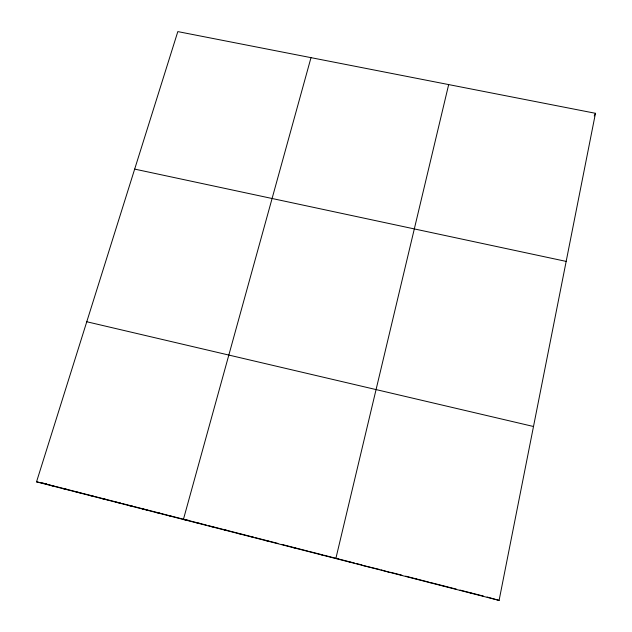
<?xml version="1.0" encoding="UTF-8"?>
<svg xmlns="http://www.w3.org/2000/svg" width="632" height="632" viewBox="0 0 632 632"><rect width="100%" height="100%" fill="white"/><g stroke="black" fill="none" stroke-linecap="round" stroke-linejoin="round"><path stroke-width="0.95" d="M499.09 600.4L595.47 113.302L177.821 31.6L36.53 481.853L499.09 600.4L487.114 597.027M448.673 84.585L335.845 558.562L337.994 558.404M310.999 57.654L183.399 519.488L189.387 520.531M594.23 115.933L595.47 113.302M362.602 565.419L379.082 569.345M349.204 561.982L349.867 561.856M321.743 554.951L322.881 554.943L309.08 551.404M293.698 547.762L295.318 547.881M265.835 540.621L267.936 540.866M251.978 537.066L253.535 537.271M238.169 533.527L240.745 533.898M224.407 530.003L227.212 530.43L208.355 525.595M210.693 526.488L213.727 526.97M197.018 522.98L200.289 523.525M169.818 516.012L172.615 516.51L161.192 513.508M156.286 512.544L160.236 513.263L133.755 506.477M142.8 509.084L146.972 509.866M129.363 505.639L132.878 506.311M115.964 502.211L120.586 503.104L94.366 496.389M102.613 498.79L107.456 499.738M89.309 495.377L93.52 496.215M76.045 491.98L81.323 493.039L55.355 486.387M62.829 488.591L68.319 489.713M49.659 485.218L54.407 486.198L42.439 483.077M36.53 481.853L46.657 483.954M134.671 169.1L566.169 261.403M86.766 321.751L533.503 426.497M82.255 493.284L93.433 496.144M121.526 503.349L132.815 506.24M173.547 516.676L206.561 525.137M228.113 530.659L253.416 537.145M255.225 537.611L277.962 543.433M281.603 544.365L308.163 551.175M323.805 555.18L354.568 563.065M356.448 563.547L362.089 564.992M380.978 569.835L389.541 572.323M390.45 572.26L401.841 575.175M405.649 576.155L428.559 582.025M430.416 582.499L456.415 589.158M460.017 590.083L483.488 596.102M469.924 592.626L471.433 593.314M442.945 585.714L443.956 586.267M429.515 582.269L430.281 582.767M416.132 578.841L416.662 579.275"/></g></svg>
